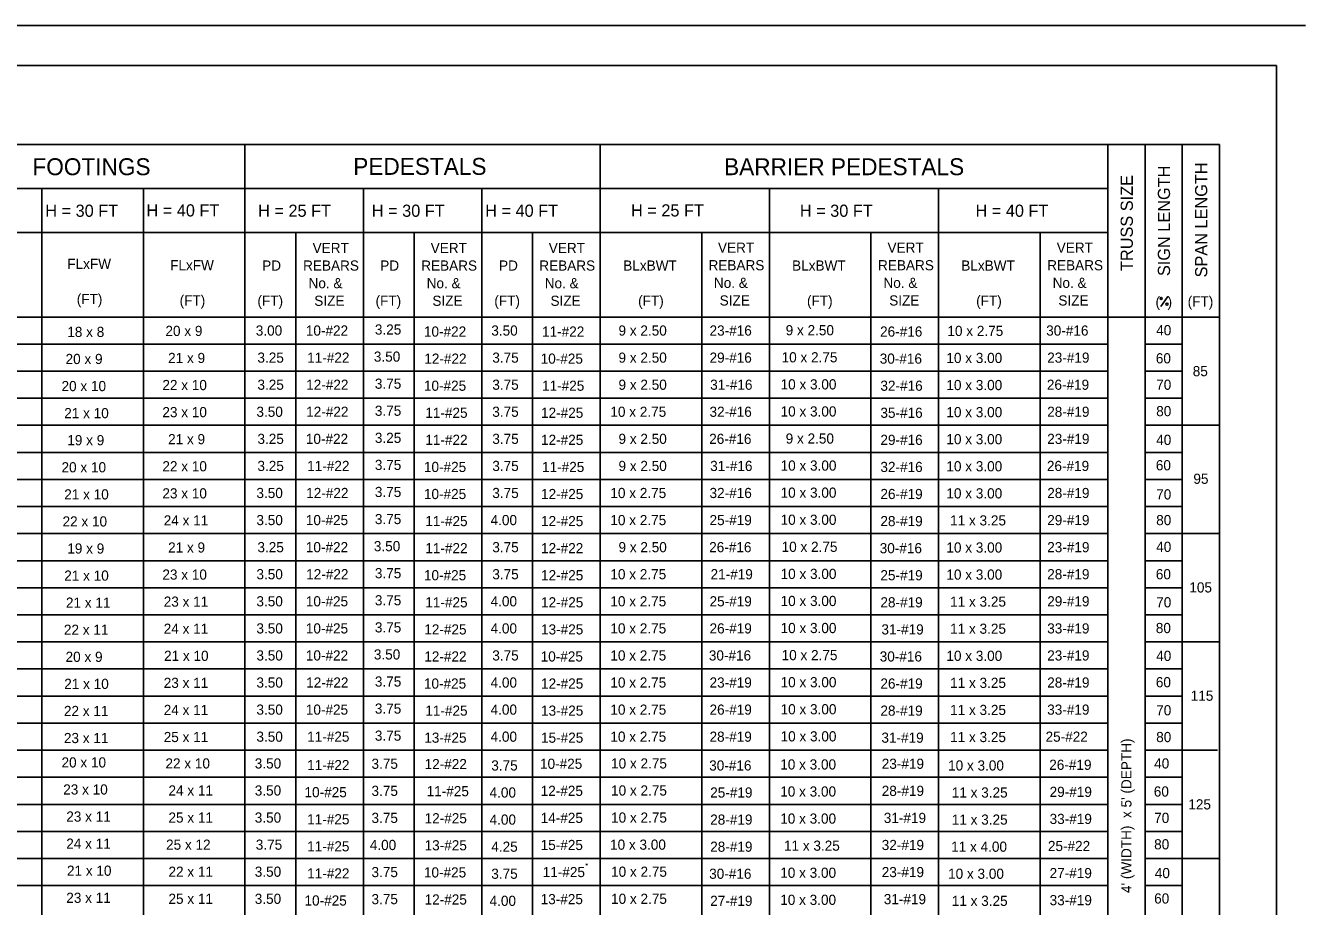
# Model space of a CAD drawing. Extents: x -3 to 26050223, y 0 to 12035012.
# Drawn here: x 37.37 to 68.89, y 21.64 to 43.33 of the extents above; entities that cross this region are included whole.
import ezdxf

# ---------------------------------------------------------------- set-up
doc = ezdxf.new("R2010")
doc.units = 0
doc.layers.add('1', color=7, linetype='Continuous')
doc.layers.add('39', color=7, linetype='Continuous')

msp = doc.modelspace()

# ---------------------------------------------------------------- linework, layer by layer
at = {"layer": '1'}
for p, q in [((68.892, 43.325), (0, 43.325)), ((68.183, 1.017), (68.183, 42.342)), ((5.025, 40.4), (66.775, 40.4)), ((42.775, 12.15), (42.775, 40.4)), ((51.525, 12.15), (51.525, 40.4)), ((64.025, 12.15), (64.025, 40.4)), ((64.942, 12.15), (64.942, 40.4)), ((65.858, 12.15), (65.858, 40.4)), ((66.775, 12.15), (66.775, 40.4)), ((7.775, 39.317), (64.025, 39.317)), ((37.775, 12.15), (37.775, 39.317)), ((40.275, 12.15), (40.275, 39.317)), ((45.692, 12.15), (45.692, 39.317)), ((48.608, 12.15), (48.608, 39.317)), ((55.692, 12.15), (55.692, 39.317)), ((59.858, 12.15), (59.858, 39.317)), ((35.275, 38.233), (64.025, 38.233)), ((44.025, 12.15), (44.025, 38.233)), ((46.942, 12.15), (46.942, 38.233)), ((49.858, 12.15), (49.858, 38.233)), ((54.025, 12.15), (54.025, 38.233)), ((58.192, 12.15), (58.192, 38.233)), ((62.358, 12.15), (62.358, 38.233)), ((5.025, 36.15), (66.775, 36.15)), ((7.775, 35.483), (64.025, 35.483)), ((64.942, 35.483), (65.858, 35.483)), ((7.792, 34.817), (64.025, 34.817)), ((64.942, 34.817), (65.858, 34.817)), ((7.792, 34.15), (64.025, 34.15)), ((64.942, 34.15), (65.858, 34.15)), ((7.792, 33.483), (64.025, 33.483)), ((64.942, 33.483), (66.775, 33.483)), ((7.792, 32.817), (64.025, 32.817)), ((64.942, 32.817), (65.858, 32.817)), ((7.792, 32.15), (64.025, 32.15)), ((64.942, 32.15), (65.858, 32.15)), ((7.792, 31.483), (64.025, 31.483)), ((64.942, 31.483), (65.858, 31.483)), ((7.792, 30.817), (64.025, 30.817)), ((64.942, 30.817), (66.775, 30.817)), ((7.792, 30.15), (64.025, 30.15)), ((64.942, 30.15), (65.858, 30.15)), ((7.792, 29.483), (64.025, 29.483)), ((64.942, 29.483), (65.858, 29.483)), ((7.792, 28.817), (64.025, 28.817)), ((64.942, 28.817), (65.858, 28.817)), ((7.792, 28.15), (64.025, 28.15)), ((64.942, 28.15), (66.775, 28.15)), ((7.792, 27.483), (64.025, 27.483)), ((64.942, 27.483), (65.858, 27.483)), ((7.792, 26.817), (64.025, 26.817)), ((64.942, 26.817), (65.858, 26.817)), ((7.792, 26.15), (64.025, 26.15)), ((64.942, 26.15), (65.858, 26.15)), ((7.775, 25.483), (64.025, 25.483)), ((64.942, 25.483), (66.725, 25.483)), ((7.775, 24.817), (64.025, 24.817)), ((64.942, 24.817), (65.858, 24.817)), ((7.792, 24.15), (64.025, 24.15)), ((64.942, 24.15), (65.858, 24.15)), ((7.792, 23.483), (64.025, 23.483)), ((64.942, 23.483), (65.858, 23.483)), ((7.792, 22.817), (64.025, 22.817)), ((64.942, 22.817), (66.775, 22.817)), ((51.167, 22.667), (51.208, 22.667)), ((7.792, 22.15), (64.025, 22.15)), ((64.942, 22.15), (65.858, 22.15))]:
    msp.add_line(p, q, dxfattribs=at)
msp.add_lwpolyline([(65.333, 36.408), (65.5, 36.658)], dxfattribs=at)
for centre in [(65.342, 36.608), (65.483, 36.467)]:
    msp.add_circle(centre, 0.025, dxfattribs=at)
at = {"layer": '39'}
for p, q in [((3.6, 42.342), (68.183, 42.342)), ((68.183, 39.85), (68.183, 40.942))]:
    msp.add_line(p, q, dxfattribs=at)

# ---------------------------------------------------------------- texts
at = {"layer": '1'}
for s, height, p in [('FOOTINGS', 0.4166, (37.542, 39.642)), ('PEDESTALS', 0.4166, (45.442, 39.65)), ('BARRIER PEDESTALS', 0.41665, (54.575, 39.642)), ('H = 30 FT', 0.3, (37.858, 38.617)), ('H = 40 FT', 0.3, (40.35, 38.625)), ('H = 25 FT', 0.3, (43.1, 38.617)), ('H = 30 FT', 0.3, (45.9, 38.617)), ('H = 40 FT', 0.3, (48.692, 38.617)), ('H = 25 FT', 0.3, (52.283, 38.625)), ('H = 30 FT', 0.3, (56.442, 38.617)), ('H = 40 FT', 0.3, (60.767, 38.617)), ('VERT', 0.25, (44.442, 37.725)), ('VERT', 0.25, (47.35, 37.725)), ('VERT', 0.25, (50.258, 37.725)), ('VERT', 0.25, (54.425, 37.733)), ('VERT', 0.25, (58.6, 37.733)), ('VERT', 0.25, (62.767, 37.733)), ('FLxFW', 0.25, (38.4, 37.333)), ('FLxFW', 0.25, (40.933, 37.3)), ('PD', 0.25, (43.2, 37.292)), ('REBARS', 0.25, (44.208, 37.292)), ('PD', 0.25, (46.108, 37.292)), ('REBARS', 0.25, (47.117, 37.292)), ('PD', 0.25, (49.033, 37.292)), ('REBARS', 0.25, (50.025, 37.292)), ('BLxBWT', 0.25, (52.092, 37.292)), ('REBARS', 0.25, (54.192, 37.3)), ('BLxBWT', 0.25, (56.25, 37.292)), ('REBARS', 0.25, (58.367, 37.3)), ('BLxBWT', 0.25, (60.417, 37.292)), ('REBARS', 0.25, (62.533, 37.3)), ('No. &', 0.25, (44.342, 36.858)), ('No. &', 0.25, (47.25, 36.858)), ('No. &', 0.25, (50.158, 36.858)), ('No. &', 0.25, (54.325, 36.867)), ('No. &', 0.25, (58.5, 36.867)), ('No. &', 0.25, (62.667, 36.867)), ('(FT)', 0.25, (38.633, 36.467)), ('(FT)', 0.25, (41.167, 36.433)), ('(FT)', 0.25, (43.083, 36.425)), ('SIZE', 0.25, (44.483, 36.425)), ('(FT)', 0.25, (45.992, 36.425)), ('SIZE', 0.25, (47.392, 36.425)), ('(FT)', 0.25, (48.917, 36.425)), ('SIZE', 0.25, (50.3, 36.425)), ('(FT)', 0.25, (52.458, 36.425)), ('SIZE', 0.25, (54.467, 36.433)), ('(FT)', 0.25, (56.617, 36.425)), ('SIZE', 0.25, (58.642, 36.433)), ('(FT)', 0.25, (60.783, 36.425)), ('SIZE', 0.25, (62.808, 36.433)), ('(  )', 0.25, (65.2, 36.4)), ('(FT)', 0.25, (65.992, 36.408)), ('20 x 9', 0.25, (40.817, 35.683)), ('3.00', 0.25, (43.042, 35.692)), ('10-#22', 0.25, (44.275, 35.692)), ('3.25', 0.25, (45.975, 35.717)), ('3.50', 0.25, (48.842, 35.692)), ('9 x 2.50', 0.25, (51.975, 35.692)), ('23-#16', 0.25, (54.217, 35.692)), ('9 x 2.50', 0.25, (56.092, 35.7)), ('10 x 2.75', 0.25, (60.075, 35.683)), ('30-#16', 0.25, (62.508, 35.692)), ('40', 0.25, (65.217, 35.7)), ('18 x 8', 0.25, (38.4, 35.658)), ('10-#22', 0.25, (47.183, 35.667)), ('11-#22', 0.25, (50.092, 35.667)), ('26-#16', 0.25, (58.417, 35.667)), ('3.50', 0.25, (45.95, 35.05)), ('20 x 9', 0.25, (38.358, 34.992)), ('21 x 9', 0.25, (40.883, 35.017)), ('3.25', 0.25, (43.083, 35.025)), ('11-#22', 0.25, (44.308, 35.025)), ('12-#22', 0.25, (47.192, 35)), ('3.75', 0.25, (48.867, 35.025)), ('10-#25', 0.25, (50.058, 35)), ('9 x 2.50', 0.25, (51.975, 35.025)), ('29-#16', 0.25, (54.217, 35.025)), ('10 x 2.75', 0.25, (55.992, 35.033)), ('30-#16', 0.25, (58.408, 35)), ('10 x 3.00', 0.25, (60.05, 35.017)), ('23-#19', 0.25, (62.533, 35.025)), ('60', 0.25, (65.208, 35.008)), ('85', 0.25, (66.117, 34.692)), ('20 x 10', 0.25, (38.258, 34.325)), ('22 x 10', 0.25, (40.742, 34.35)), ('3.25', 0.25, (43.083, 34.358)), ('12-#22', 0.25, (44.283, 34.358)), ('3.75', 0.25, (45.975, 34.383)), ('10-#25', 0.25, (47.183, 34.333)), ('3.75', 0.25, (48.867, 34.358)), ('11-#25', 0.25, (50.092, 34.333)), ('9 x 2.50', 0.25, (51.975, 34.358)), ('31-#16', 0.25, (54.233, 34.358)), ('10 x 3.00', 0.25, (55.967, 34.367)), ('32-#16', 0.25, (58.425, 34.333)), ('10 x 3.00', 0.25, (60.05, 34.35)), ('26-#19', 0.25, (62.525, 34.358)), ('70', 0.25, (65.217, 34.358)), ('21 x 10', 0.25, (38.325, 33.658)), ('23 x 10', 0.25, (40.742, 33.683)), ('3.50', 0.25, (43.058, 33.692)), ('12-#22', 0.25, (44.283, 33.692)), ('3.75', 0.25, (45.975, 33.717)), ('11-#25', 0.25, (47.217, 33.667)), ('3.75', 0.25, (48.867, 33.692)), ('12-#25', 0.25, (50.067, 33.667)), ('10 x 2.75', 0.25, (51.775, 33.692)), ('32-#16', 0.25, (54.217, 33.692)), ('10 x 3.00', 0.25, (55.967, 33.7)), ('35-#16', 0.25, (58.425, 33.667)), ('10 x 3.00', 0.25, (60.05, 33.683)), ('28-#19', 0.25, (62.533, 33.692)), ('80', 0.25, (65.217, 33.708)), ('19 x 9', 0.25, (38.4, 32.992)), ('21 x 9', 0.25, (40.883, 33.017)), ('3.25', 0.25, (43.083, 33.025)), ('10-#22', 0.25, (44.275, 33.025)), ('3.25', 0.25, (45.975, 33.05)), ('11-#22', 0.25, (47.217, 33)), ('3.75', 0.25, (48.867, 33.025)), ('12-#25', 0.25, (50.067, 33)), ('9 x 2.50', 0.25, (51.975, 33.025)), ('26-#16', 0.25, (54.208, 33.025)), ('9 x 2.50', 0.25, (56.092, 33.033)), ('29-#16', 0.25, (58.425, 33)), ('10 x 3.00', 0.25, (60.05, 33.017)), ('23-#19', 0.25, (62.533, 33.025)), ('40', 0.25, (65.217, 33)), ('20 x 10', 0.25, (38.258, 32.325)), ('22 x 10', 0.25, (40.742, 32.35)), ('3.25', 0.25, (43.083, 32.358)), ('11-#22', 0.25, (44.308, 32.358)), ('3.75', 0.25, (45.975, 32.383)), ('10-#25', 0.25, (47.183, 32.333)), ('3.75', 0.25, (48.867, 32.358)), ('11-#25', 0.25, (50.092, 32.333)), ('9 x 2.50', 0.25, (51.975, 32.358)), ('31-#16', 0.25, (54.233, 32.358)), ('10 x 3.00', 0.25, (55.967, 32.367)), ('32-#16', 0.25, (58.425, 32.333)), ('10 x 3.00', 0.25, (60.05, 32.35)), ('26-#19', 0.25, (62.525, 32.358)), ('60', 0.25, (65.208, 32.375)), ('95', 0.25, (66.133, 32.042)), ('21 x 10', 0.25, (38.325, 31.658)), ('23 x 10', 0.25, (40.742, 31.683)), ('3.50', 0.25, (43.058, 31.692)), ('12-#22', 0.25, (44.283, 31.692)), ('3.75', 0.25, (45.975, 31.717)), ('10-#25', 0.25, (47.183, 31.667)), ('3.75', 0.25, (48.867, 31.692)), ('12-#25', 0.25, (50.067, 31.667)), ('10 x 2.75', 0.25, (51.775, 31.692)), ('32-#16', 0.25, (54.217, 31.692)), ('10 x 3.00', 0.25, (55.967, 31.7)), ('26-#19', 0.25, (58.425, 31.667)), ('10 x 3.00', 0.25, (60.05, 31.683)), ('28-#19', 0.25, (62.533, 31.692)), ('70', 0.25, (65.217, 31.658)), ('22 x 10', 0.25, (38.283, 30.992)), ('24 x 11', 0.25, (40.775, 31.017)), ('3.50', 0.25, (43.058, 31.025)), ('10-#25', 0.25, (44.275, 31.025)), ('3.75', 0.25, (45.975, 31.05)), ('11-#25', 0.25, (47.217, 31)), ('4.00', 0.25, (48.825, 31.025)), ('12-#25', 0.25, (50.067, 31)), ('10 x 2.75', 0.25, (51.775, 31.025)), ('25-#19', 0.25, (54.217, 31.025)), ('10 x 3.00', 0.25, (55.967, 31.033)), ('28-#19', 0.25, (58.425, 31)), ('11 x 3.25', 0.25, (60.142, 31.017)), ('29-#19', 0.25, (62.533, 31.025)), ('80', 0.25, (65.217, 31.025)), ('19 x 9', 0.25, (38.4, 30.325)), ('21 x 9', 0.25, (40.883, 30.35)), ('3.25', 0.25, (43.083, 30.358)), ('10-#22', 0.25, (44.275, 30.358)), ('3.50', 0.25, (45.95, 30.383)), ('11-#22', 0.25, (47.217, 30.333)), ('3.75', 0.25, (48.867, 30.358)), ('12-#22', 0.25, (50.067, 30.333)), ('9 x 2.50', 0.25, (51.975, 30.358)), ('26-#16', 0.25, (54.208, 30.358)), ('10 x 2.75', 0.25, (55.992, 30.367)), ('30-#16', 0.25, (58.408, 30.333)), ('10 x 3.00', 0.25, (60.05, 30.35)), ('23-#19', 0.25, (62.533, 30.358)), ('40', 0.25, (65.217, 30.367)), ('3.50', 0.25, (43.058, 29.692)), ('12-#22', 0.25, (44.283, 29.692)), ('3.75', 0.25, (45.975, 29.717)), ('3.75', 0.25, (48.867, 29.692)), ('10 x 2.75', 0.25, (51.775, 29.692)), ('21-#19', 0.25, (54.242, 29.692)), ('10 x 3.00', 0.25, (55.967, 29.7)), ('28-#19', 0.25, (62.533, 29.692)), ('60', 0.25, (65.208, 29.692)), ('21 x 10', 0.25, (38.325, 29.658)), ('23 x 10', 0.25, (40.742, 29.683)), ('10-#25', 0.25, (47.183, 29.667)), ('12-#25', 0.25, (50.067, 29.667)), ('25-#19', 0.25, (58.425, 29.667)), ('10 x 3.00', 0.25, (60.05, 29.683)), ('105', 0.25, (66.033, 29.367)), ('21 x 11', 0.25, (38.367, 28.992)), ('23 x 11', 0.25, (40.775, 29.017)), ('3.50', 0.25, (43.058, 29.025)), ('10-#25', 0.25, (44.275, 29.025)), ('3.75', 0.25, (45.975, 29.05)), ('11-#25', 0.25, (47.217, 29)), ('4.00', 0.25, (48.825, 29.025)), ('12-#25', 0.25, (50.067, 29)), ('10 x 2.75', 0.25, (51.775, 29.025)), ('25-#19', 0.25, (54.217, 29.025)), ('10 x 3.00', 0.25, (55.967, 29.033)), ('28-#19', 0.25, (58.425, 29)), ('11 x 3.25', 0.25, (60.142, 29.017)), ('29-#19', 0.25, (62.533, 29.025)), ('70', 0.25, (65.217, 29)), ('22 x 11', 0.25, (38.317, 28.325)), ('24 x 11', 0.25, (40.775, 28.35)), ('3.50', 0.25, (43.058, 28.358)), ('10-#25', 0.25, (44.275, 28.358)), ('3.75', 0.25, (45.975, 28.383)), ('12-#25', 0.25, (47.192, 28.333)), ('4.00', 0.25, (48.825, 28.358)), ('13-#25', 0.25, (50.067, 28.333)), ('10 x 2.75', 0.25, (51.775, 28.358)), ('26-#19', 0.25, (54.217, 28.358)), ('10 x 3.00', 0.25, (55.967, 28.367)), ('31-#19', 0.25, (58.45, 28.333)), ('11 x 3.25', 0.25, (60.142, 28.35)), ('33-#19', 0.25, (62.533, 28.358)), ('80', 0.25, (65.208, 28.367)), ('20 x 9', 0.25, (38.358, 27.658)), ('21 x 10', 0.25, (40.783, 27.683)), ('3.50', 0.25, (43.058, 27.692)), ('10-#22', 0.25, (44.275, 27.692)), ('3.50', 0.25, (45.95, 27.717)), ('12-#22', 0.25, (47.192, 27.667)), ('3.75', 0.25, (48.867, 27.692)), ('10-#25', 0.25, (50.058, 27.667)), ('10 x 2.75', 0.25, (51.775, 27.692)), ('30-#16', 0.25, (54.2, 27.692)), ('10 x 2.75', 0.25, (55.992, 27.7)), ('30-#16', 0.25, (58.408, 27.667)), ('10 x 3.00', 0.25, (60.05, 27.683)), ('23-#19', 0.25, (62.533, 27.692)), ('40', 0.25, (65.217, 27.683)), ('21 x 10', 0.25, (38.325, 26.992)), ('23 x 11', 0.25, (40.775, 27.017)), ('3.50', 0.25, (43.058, 27.025)), ('12-#22', 0.25, (44.283, 27.025)), ('3.75', 0.25, (45.975, 27.05)), ('10-#25', 0.25, (47.183, 27)), ('4.00', 0.25, (48.825, 27.025)), ('12-#25', 0.25, (50.067, 27)), ('10 x 2.75', 0.25, (51.775, 27.025)), ('23-#19', 0.25, (54.217, 27.025)), ('10 x 3.00', 0.25, (55.967, 27.033)), ('26-#19', 0.25, (58.425, 27)), ('11 x 3.25', 0.25, (60.142, 27.017)), ('28-#19', 0.25, (62.533, 27.025)), ('60', 0.25, (65.208, 27.033)), ('115', 0.25, (66.067, 26.7)), ('22 x 11', 0.25, (38.317, 26.325)), ('24 x 11', 0.25, (40.775, 26.35)), ('3.50', 0.25, (43.058, 26.358)), ('10-#25', 0.25, (44.275, 26.358)), ('3.75', 0.25, (45.975, 26.383)), ('11-#25', 0.25, (47.217, 26.333)), ('4.00', 0.25, (48.825, 26.358)), ('13-#25', 0.25, (50.067, 26.333)), ('10 x 2.75', 0.25, (51.775, 26.358)), ('26-#19', 0.25, (54.217, 26.358)), ('10 x 3.00', 0.25, (55.967, 26.367)), ('28-#19', 0.25, (58.425, 26.333)), ('11 x 3.25', 0.25, (60.142, 26.35)), ('33-#19', 0.25, (62.533, 26.358)), ('70', 0.25, (65.217, 26.342)), ('23 x 11', 0.25, (38.317, 25.658)), ('25 x 11', 0.25, (40.775, 25.683)), ('3.50', 0.25, (43.058, 25.692)), ('11-#25', 0.25, (44.308, 25.692)), ('3.75', 0.25, (45.975, 25.717)), ('13-#25', 0.25, (47.192, 25.667)), ('4.00', 0.25, (48.825, 25.692)), ('15-#25', 0.25, (50.067, 25.667)), ('10 x 2.75', 0.25, (51.775, 25.692)), ('28-#19', 0.25, (54.217, 25.692)), ('10 x 3.00', 0.25, (55.967, 25.7)), ('31-#19', 0.25, (58.45, 25.667)), ('11 x 3.25', 0.25, (60.142, 25.683)), ('25-#22', 0.25, (62.492, 25.692)), ('80', 0.25, (65.217, 25.683)), ('20 x 10', 0.25, (38.258, 25.058)), ('22 x 10', 0.25, (40.817, 25.033)), ('3.50', 0.25, (43.017, 25.033)), ('11-#22', 0.25, (44.308, 24.992)), ('3.75', 0.25, (45.892, 25.025)), ('12-#22', 0.25, (47.2, 25.017)), ('3.75', 0.25, (48.842, 24.983)), ('10-#25', 0.25, (50.042, 25.025)), ('10 x 2.75', 0.25, (51.792, 25.033)), ('30-#16', 0.25, (54.208, 24.983)), ('10 x 3.00', 0.25, (55.958, 25.008)), ('23-#19', 0.25, (58.458, 25.025)), ('10 x 3.00', 0.25, (60.092, 24.983)), ('26-#19', 0.25, (62.583, 25)), ('40', 0.25, (65.167, 25.033)), ('23 x 10', 0.25, (38.3, 24.392)), ('24 x 11', 0.25, (40.892, 24.367)), ('3.50', 0.25, (43.017, 24.367)), ('3.75', 0.25, (45.892, 24.358)), ('11-#25', 0.25, (47.25, 24.35)), ('12-#25', 0.25, (50.058, 24.358)), ('10 x 2.75', 0.25, (51.792, 24.367)), ('10 x 3.00', 0.25, (55.958, 24.342)), ('28-#19', 0.25, (58.458, 24.358)), ('29-#19', 0.25, (62.592, 24.333)), ('60', 0.25, (65.158, 24.342)), ('10-#25', 0.25, (44.242, 24.325)), ('4.00', 0.25, (48.8, 24.317)), ('25-#19', 0.25, (54.233, 24.317)), ('11 x 3.25', 0.25, (60.183, 24.317)), ('125', 0.25, (66.008, 24.025)), ('23 x 11', 0.25, (38.375, 23.725)), ('25 x 11', 0.25, (40.892, 23.7)), ('3.50', 0.25, (43.017, 23.7)), ('11-#25', 0.25, (44.308, 23.658)), ('3.75', 0.25, (45.892, 23.692)), ('12-#25', 0.25, (47.2, 23.683)), ('4.00', 0.25, (48.8, 23.65)), ('14-#25', 0.25, (50.058, 23.692)), ('10 x 2.75', 0.25, (51.792, 23.7)), ('28-#19', 0.25, (54.233, 23.65)), ('10 x 3.00', 0.25, (55.958, 23.675)), ('31-#19', 0.25, (58.508, 23.692)), ('11 x 3.25', 0.25, (60.183, 23.65)), ('33-#19', 0.25, (62.592, 23.667)), ('70', 0.25, (65.167, 23.692)), ('24 x 11', 0.25, (38.375, 23.058)), ('25 x 12', 0.25, (40.833, 23.033)), ('3.75', 0.25, (43.042, 23.033)), ('11-#25', 0.25, (44.308, 22.992)), ('4.00', 0.25, (45.85, 23.025)), ('13-#25', 0.25, (47.2, 23.017)), ('4.25', 0.25, (48.842, 22.983)), ('15-#25', 0.25, (50.058, 23.025)), ('10 x 3.00', 0.25, (51.767, 23.033)), ('28-#19', 0.25, (54.233, 22.983)), ('11 x 3.25', 0.25, (56.05, 23.008)), ('32-#19', 0.25, (58.458, 23.025)), ('11 x 4.00', 0.25, (60.167, 22.983)), ('25-#22', 0.25, (62.55, 23)), ('80', 0.25, (65.167, 23.042)), ('21 x 10', 0.25, (38.392, 22.392)), ('22 x 11', 0.25, (40.892, 22.367)), ('3.50', 0.25, (43.017, 22.367)), ('11-#22', 0.25, (44.308, 22.325)), ('3.75', 0.25, (45.892, 22.358)), ('10-#25', 0.25, (47.183, 22.35)), ('3.75', 0.25, (48.842, 22.317)), ('11-#25', 0.25, (50.108, 22.358)), ('10 x 2.75', 0.25, (51.792, 22.367)), ('30-#16', 0.25, (54.208, 22.317)), ('10 x 3.00', 0.25, (55.958, 22.342)), ('23-#19', 0.25, (58.458, 22.358)), ('10 x 3.00', 0.25, (60.092, 22.317)), ('27-#19', 0.25, (62.592, 22.333)), ('40', 0.25, (65.183, 22.333)), ('23 x 11', 0.25, (38.375, 21.725)), ('25 x 11', 0.25, (40.892, 21.7)), ('3.50', 0.25, (43.017, 21.7)), ('10-#25', 0.25, (44.242, 21.658)), ('3.75', 0.25, (45.892, 21.692)), ('12-#25', 0.25, (47.2, 21.683)), ('4.00', 0.25, (48.8, 21.65)), ('13-#25', 0.25, (50.058, 21.692)), ('10 x 2.75', 0.25, (51.792, 21.7)), ('27-#19', 0.25, (54.233, 21.65)), ('10 x 3.00', 0.25, (55.958, 21.675)), ('31-#19', 0.25, (58.508, 21.692)), ('11 x 3.25', 0.25, (60.183, 21.65)), ('33-#19', 0.25, (62.592, 21.667)), ('60', 0.25, (65.167, 21.708))]:
    msp.add_text(s, height=height, dxfattribs=at).set_placement(p)
for s, height, p in [('SIGN LENGTH', 0.3, (65.558, 37.158)), ('SPAN LENGTH', 0.3, (66.475, 37.125)), ('TRUSS SIZE', 0.3, (64.642, 37.283)), ("4' (WIDTH)  x 5' (DEPTH) ", 0.25, (64.608, 21.967))]:
    msp.add_text(s, height=height, rotation=90, dxfattribs=at).set_placement(p)

doc.saveas('drawing.dxf')
